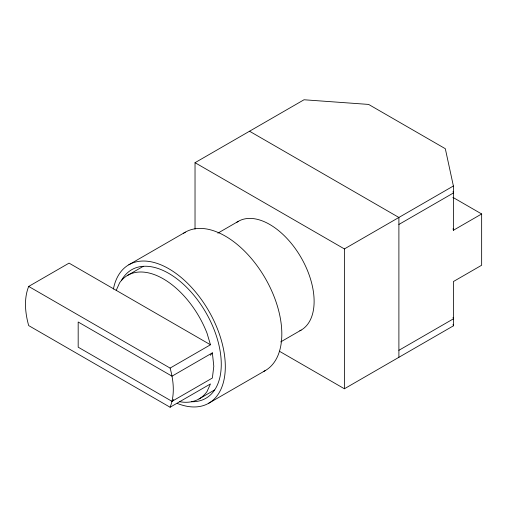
<?xml version="1.0" encoding="UTF-8"?>
<svg xmlns="http://www.w3.org/2000/svg" width="507" height="507" viewBox="0 0 507 507"><rect width="100%" height="100%" fill="white"/><g stroke="black" fill="none" stroke-linecap="round" stroke-linejoin="round"><path stroke-width="0.76" d="M28.684 286.436L170.099 368.082L210.468 344.773L69.053 263.127L28.684 286.436C23.74 298.737 25.154 313.041 28.684 325.589L170.099 407.235L210.468 383.932L207.04 391.505A71.36 41.2 60 0 1 179.548 401.683M116.211 290.359L119.639 282.779A71.36 41.2 60 0 1 207.04 333.238L210.468 344.773M170.099 407.235C175.042 394.934 173.628 380.63 170.099 368.082M172 401.341L212.37 378.032L213.802 366.276L212.37 352.859L172 376.169L78.179 322.002L78.179 347.175L172 401.341L173.514 399.522M210.348 355.287L212.37 352.859M195.03 229.056L195.03 162.69L304.029 99.765L368.614 104.423L445.317 148.709L453.391 185.999L453.391 230.279L481.65 213.967L481.65 265.243L453.391 281.556L453.391 325.843L344.399 388.768L279.306 351.186M128.829 264.781L185.347 232.149M127.663 275.339L143.177 266.384M217.858 233.157L238.315 221.344M195.03 162.69L344.399 248.924L453.391 185.999M398.895 224.455L453.391 192.99L453.062 191.469M280.656 341.927L301.114 330.114M199.023 398.946L214.537 389.984M208.757 403.217L265.269 370.585M398.895 350.312L453.391 318.846L453.062 317.325M452.859 197.343L481.65 213.967M249.526 131.224L398.895 217.465L398.895 357.302M453.062 228.758L453.391 230.279M453.062 324.315L453.391 325.843M344.399 248.924L344.399 388.768M121.465 280.485A74.218 42.848 60 0 1 205.899 312.572A74.218 42.848 60 0 1 191.469 401.74M236.484 222.529A62.798 36.257 60 0 1 300.797 257.055A62.798 36.257 60 0 1 299.833 330.798M113.397 289.066A79.929 46.143 60 0 1 173.489 271.676A79.929 46.143 60 0 1 225.279 364.438A79.929 46.143 60 0 1 177.222 403.395M183.445 233.359A79.929 46.143 60 0 1 264.946 277.728A79.929 46.143 60 0 1 263.951 371.295"/></g></svg>
